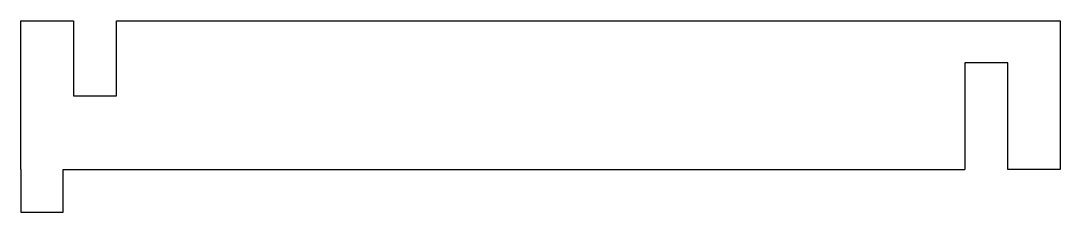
# Model space of a CAD drawing. Header units: millimetres. Extents: x 0 to 98, y -4 to 14.
import ezdxf

# ---------------------------------------------------------------- set-up
doc = ezdxf.new("R2010")
doc.units = ezdxf.units.MM
doc.layers.get('0').update_dxf_attribs({"linetype": 'CONTINUOUS'})

msp = doc.modelspace()

# ---------------------------------------------------------------- linework, layer by layer
for p, q in [((0, 0), (0, 14)), ((0, 14), (4.975, 14)), ((4.975, 14), (4.975, 6.95)), ((9.025, 6.95), (9.025, 14)), ((9.025, 14), (98.025, 14)), ((98.025, 14), (98.025, 0)), ((93.075, 10.05), (89.025, 10.05)), ((89.025, 10.05), (89.025, 0)), ((93.075, 0), (93.075, 10.05)), ((4.975, 6.95), (9.025, 6.95)), ((0, 0), (0, -4)), ((4, -4), (4, 0)), ((4, 0), (89.025, 0)), ((98.025, 0), (93.075, 0)), ((0, -4), (4, -4))]:
    msp.add_line(p, q)

doc.saveas('drawing.dxf')
